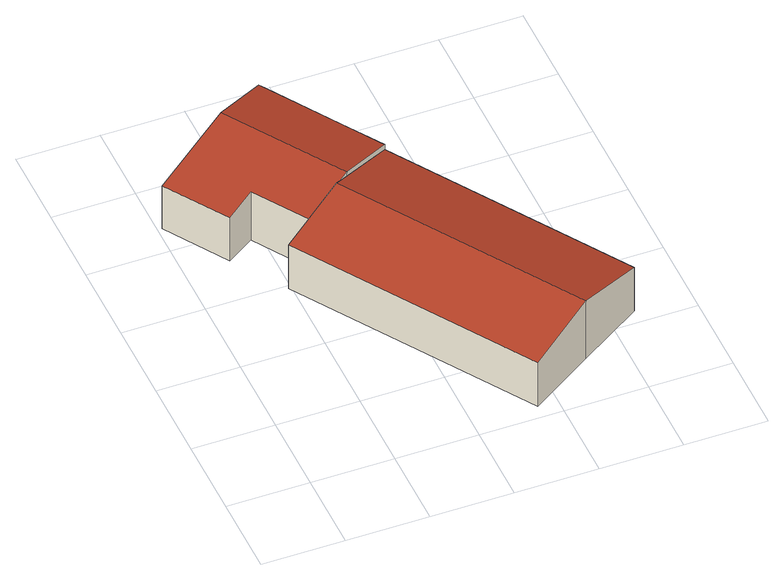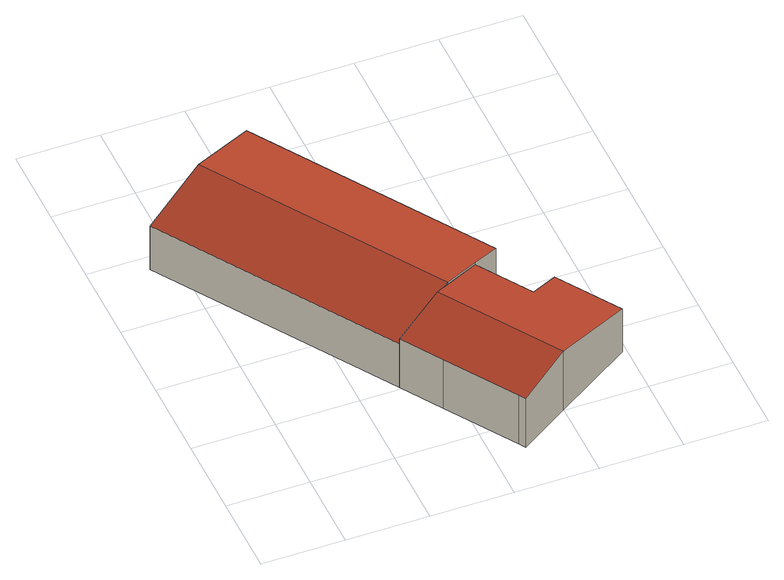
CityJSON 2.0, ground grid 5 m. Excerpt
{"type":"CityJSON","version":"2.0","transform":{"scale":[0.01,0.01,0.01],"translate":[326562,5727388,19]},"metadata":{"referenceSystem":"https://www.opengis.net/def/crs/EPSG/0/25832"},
"CityObjects":{
"building1":{"type":"Building","attributes":{"Gemeindeschluessel":"05170048","Geometrietyp2DReferenz":"3000","function":"31001_1210"},"address":[{"country":"Germany","locality":"Wesel","thoroughfareNumber":"29","thoroughfareName":"Auf der Laak"},{"country":"Germany","locality":"Wesel","thoroughfareNumber":"29a","thoroughfareName":"Auf der Laak"}],"children":["building1-1","building1-2"]},
"building1-1":{"type":"BuildingPart","attributes":{"roofType":"3100","measuredHeight":4.3},"parents":["building1"],"geometry":[{"type":"MultiSurface","lod":"2","boundaries":[[[0,1,2,3]],[[4,5,6,7]],[[8,9,5,4]],[[10,11,9,8]],[[3,2,11,10]],[[4,7,12,8]],[[0,3,10,8,12]],[[1,13,6,5,9,11,2]],[[0,12,14,15]],[[15,14,13,1]],[[12,16,14]],[[17,7,6,18]],[[14,16,17,18,13]]],"semantics":{"surfaces":[{"type":"WallSurface"},{"type":"RoofSurface"},{"type":"GroundSurface"},{"type":"ClosureSurface"}],"values":[0,0,0,0,0,1,1,2,0,3,0,3,3]}}]},
"building1-2":{"type":"BuildingPart","attributes":{"roofType":"3100","measuredHeight":4.36},"parents":["building1"],"geometry":[{"type":"MultiSurface","lod":"2","boundaries":[[[19,20,1,15]],[[21,22,20,19]],[[23,24,22,21]],[[25,26,24,23]],[[27,28,26,25]],[[29,30,28,27]],[[31,32,30,29]],[[33,6,32,31]],[[33,31,29,27,25,34]],[[23,21,19,15,34,25]],[[18,1,20,22,24,26,28,30,32,6]],[[33,34,17,7]],[[7,17,18,6]],[[34,16,17]],[[14,15,1,13]],[[17,16,14,13,18]]],"semantics":{"surfaces":[{"type":"WallSurface"},{"type":"RoofSurface"},{"type":"GroundSurface"},{"type":"ClosureSurface"}],"values":[0,0,0,0,0,0,0,0,1,1,2,0,3,0,3,3]}}]}
},
"vertices":[
[650,1589,442],[650,1589,71],[481,1480,71],[481,1480,397],[2158,592,397],[2158,592,71],[1259,1983,71],[1259,1983,397],[1770,341,501],[1770,341,71],[1381,89,397],[1381,89,71],[870,1732,501],[870,1732,71],[870,1732,487],[650,1589,433],[898,1749,493],[955,1786,478],[955,1786,71],
[439,1914,433],[439,1914,71],[271,1806,392],[271,1806,71],[26,2184,392],[26,2184,71],[500,2490,507],[500,2490,71],[805,2687,433],[805,2687,71],[829,2650,433],[829,2650,71],[1102,2228,433],[1102,2228,71],[1259,1983,433],[955,1786,507]
]}
